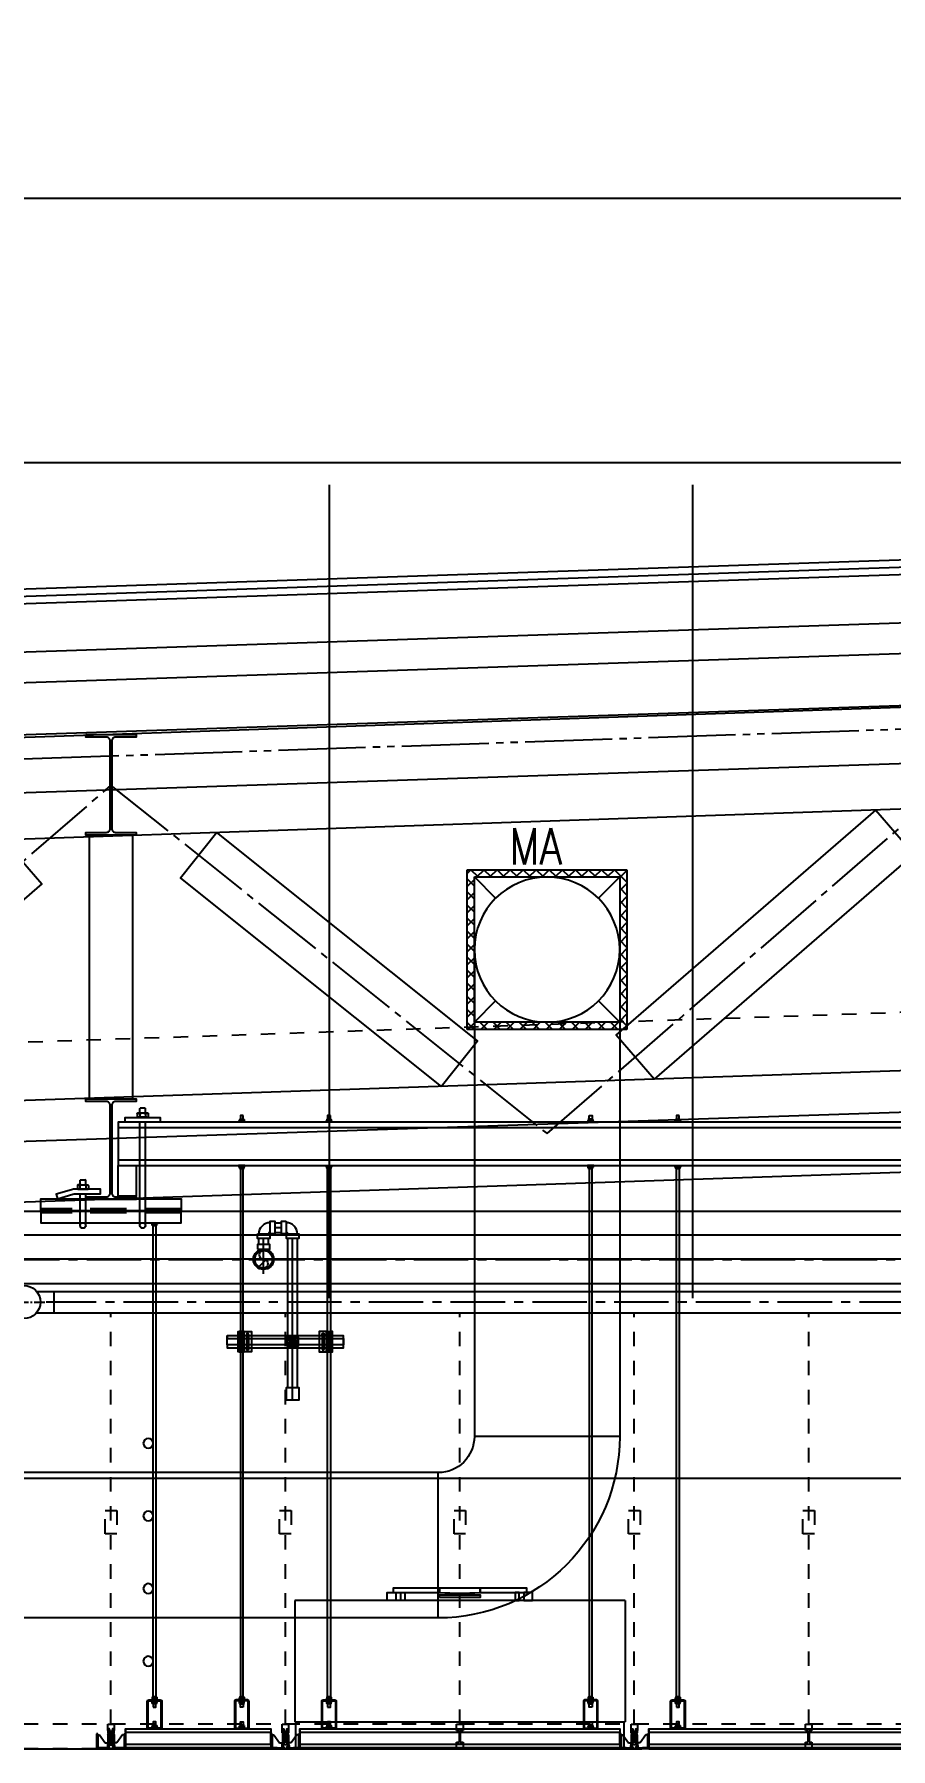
# Model space of a CAD drawing. Header units: millimetres. Extents: x -192235 to 515711, y 45168 to 947868.
# Drawn here: x 102736 to 105682, y 471200 to 477100 of the extents above; entities that cross this region are included whole.
import ezdxf
from ezdxf.enums import TextEntityAlignment as Align

# ---------------------------------------------------------------- set-up
doc = ezdxf.new("R2010")
doc.units = ezdxf.units.MM
doc.header["$LTSCALE"] = 1000
doc.header["$PDMODE"] = 1
for name, pattern in [('CENTER2', [1.125, 0.75, -0.125, 0.125, -0.125]), ('HIDDEN', [0.375, 0.25, -0.125]), ('HIDDEN2', [4.7625, 3.175, -1.5875]), ('TPH12-SEC-@20-1$0$CENTERK0', [0.65, 0.5, -0.05, 0.05, -0.05]), ('TPH12-SEC-@20-1$0$CENTERK5', [6.916, 6.667, -0.083, 0.083, -0.083]), ('TPH12-SEC-@20-1$0$DOTK1', [0.1, 0.05, -0.05]), ('TPH12-SEC-@20-1$0$PHANTOMK1', [1.415, 1, -0.083, 0.083, -0.083, 0.083, -0.083]), ('YCD-Xfa-Sec-24$0$HIDDEN', [0.375, 0.25, -0.125]), ('YCD-Xfa-Sec-24$0$HIDDEN2', [0.1875, 0.125, -0.0625])]:
    doc.linetypes.add(name, pattern=pattern)
for name, color, linetype in [('FS-LINE', 10, 'Continuous'), ('TPH12-SEC-@20-1$0$$FFU', 252, 'TPH12-SEC-@20-1$0$DOTK1'), ('TPH12-SEC-@20-1$0$H-SIN', 252, 'TPH12-SEC-@20-1$0$CENTERK5'), ('TPH12-SEC-@20-1$0$MEJI', 252, 'Continuous'), ('TPH12-SEC-@20-1$0$SIAGE1', 252, 'Continuous'), ('TPH12-SEC-@20-1$0$STEEL2', 252, 'Continuous'), ('TPH12-SEC-@20-1$0$STEEL3', 252, 'Continuous'), ('TPH12-SEC-@20-1$0$SUGATA3', 252, 'Continuous'), ('YCD-Xfa-Sec-24$0$A-C-Ceil-Hand_3-8', 2, 'Continuous'), ('YCD-Xfa-Sec-24$0$A-C-Ceiling Grid', 15, 'Continuous'), ('YCD-Xfa-Sec-24$0$A-hurdle', 10, 'Continuous'), ('YCD-Xfa-Sec-24$0$Ceil-Sup-150', 3, 'Continuous'), ('YCD-Xfa-Sec-24$0$Ceil-Sup-P1001', 3, 'Continuous'), ('YCD-Xfa-Sec-24$0$FFU', 145, 'Continuous'), ('YFM1P-短$0$14P5-CSH-3-402-B$0$SH-TEXT', 4, 'Continuous'), ('YFM1P-短$0$M-FOUN', 252, 'Continuous'), ('YFM1P-短$0$M-HVAC-CMDUCT', 150, 'Continuous')]:
    doc.layers.add(name, color=color, linetype=linetype)
doc.styles.add('YFM1P-短$0$14P5-CSH-3-402-B$0$AA-TXT', font='simplex.shx', dxfattribs={"width": 0.8, "bigfont": 'CHINA.shx'})

# ---------------------------------------------------------------- blocks, each defined once
blk = doc.blocks.new('TPH12-SEC-@20-1')
at = {"layer": 'DEFPOINTS'}
for p, q in [((100000, 474600), (145000, 476100)), ((100000, 474400), (145000, 475900)), ((103750, 475550), (103750, 472750)), ((105000, 475550), (105000, 472750)), ((100000, 473200), (145000, 474700))]:
    blk.add_line(p, q, dxfattribs=at)
at = {"layer": 'TPH12-SEC-@20-1$0$$FFU'}
for p, q in [((129650, 474550.3), (100343.2, 473550.1)), ((103000, 471285), (103000, 472700)), ((103600, 471285), (103600, 472700)), ((104200, 471285), (104200, 472700)), ((104800, 471285), (104800, 472700)), ((105400, 471285), (105400, 472700)), ((189650, 471285), (100350, 471285)), ((189650, 471200), (100350, 471200))]:
    blk.add_line(p, q, dxfattribs=at)
for points in [[(102980, 471940), (102980, 472020), (102980, 472020), (103020, 472020), (103020, 471940)], [(103580, 471940), (103580, 472020), (103580, 472020), (103620, 472020), (103620, 471940)], [(104180, 471940), (104180, 472020), (104180, 472020), (104220, 472020), (104220, 471940)], [(104780, 471940), (104780, 472020), (104780, 472020), (104820, 472020), (104820, 471940)], [(105380, 471940), (105380, 472020), (105380, 472020), (105420, 472020), (105420, 471940)], [(103011, 471203), (103032.5, 471203), (103032.5, 471200), (102967.5, 471200), (102967.5, 471203), (102989, 471203), (102989, 471222), (102998.5, 471222), (102998.5, 471263), (102989, 471263), (102989, 471285), (103011, 471285), (103011, 471263), (103001.5, 471263), (103001.5, 471222), (103011, 471222)], [(103611, 471203), (103632.5, 471203), (103632.5, 471200), (103567.5, 471200), (103567.5, 471203), (103589, 471203), (103589, 471222), (103598.5, 471222), (103598.5, 471263), (103589, 471263), (103589, 471285), (103611, 471285), (103611, 471263), (103601.5, 471263), (103601.5, 471222), (103611, 471222)], [(104211, 471203), (104232.5, 471203), (104232.5, 471200), (104167.5, 471200), (104167.5, 471203), (104189, 471203), (104189, 471222), (104198.5, 471222), (104198.5, 471263), (104189, 471263), (104189, 471285), (104211, 471285), (104211, 471263), (104201.5, 471263), (104201.5, 471222), (104211, 471222)], [(104811, 471203), (104832.5, 471203), (104832.5, 471200), (104767.5, 471200), (104767.5, 471203), (104789, 471203), (104789, 471222), (104798.5, 471222), (104798.5, 471263), (104789, 471263), (104789, 471285), (104811, 471285), (104811, 471263), (104801.5, 471263), (104801.5, 471222), (104811, 471222)], [(105411, 471203), (105432.5, 471203), (105432.5, 471200), (105367.5, 471200), (105367.5, 471203), (105389, 471203), (105389, 471222), (105398.5, 471222), (105398.5, 471263), (105389, 471263), (105389, 471285), (105411, 471285), (105411, 471263), (105401.5, 471263), (105401.5, 471222), (105411, 471222)]]:
    blk.add_lwpolyline(points, close=True, dxfattribs=at)
at = {"layer": 'TPH12-SEC-@20-1$0$H-SIN'}
blk.add_line((84160.9, 471200), (201769.6, 471200), dxfattribs=at)
at = {"layer": 'TPH12-SEC-@20-1$0$MEJI'}
for p, q in [((143050, 476535), (98300, 476535)), ((115750, 475625), (98300, 475625))]:
    blk.add_line(p, q, dxfattribs=at)
at = {"layer": 'TPH12-SEC-@20-1$0$SIAGE1'}
for p, q in [((145000, 476382.9), (99350, 474861.2)), ((145000, 476277.8), (99538.5, 474762.4))]:
    blk.add_line(p, q, dxfattribs=at)
at = {"layer": 'TPH12-SEC-@20-1$0$STEEL2'}
for points in [[(102913, 474690.4), (103087, 474690.4), (103087, 474681.4), (103016, 474681.4, 0.414214), (103003, 474668.4), (103003, 474366.4, 0.414214), (103016, 474353.4), (103087, 474353.4), (103087, 474344.4), (102913, 474344.4), (102913, 474353.4), (102984, 474353.4, 0.414214), (102997, 474366.4), (102997, 474668.4, 0.414214), (102984, 474681.4), (102913, 474681.4)], [(102913, 473436.4), (103087, 473436.4), (103087, 473427.4), (103016, 473427.4, 0.414214), (103003, 473414.4), (103003, 473112.4, 0.414214), (103016, 473099.4), (103087, 473099.4), (103087, 473090.4), (102913, 473090.4), (102913, 473099.4), (102984, 473099.4, 0.414214), (102997, 473112.4), (102997, 473414.4, 0.414214), (102984, 473427.4), (102913, 473427.4)]]:
    blk.add_lwpolyline(points, format="xyb", close=True, dxfattribs=at)
at = {"layer": 'TPH12-SEC-@20-1$0$STEEL3'}
for p, q in [((129650, 475600), (100350, 474600)), ((129650, 475249.8), (100350, 474249.8)), ((129650, 474350.2), (100350, 473350.2)), ((129650, 474000), (100350, 473000))]:
    blk.add_line(p, q, dxfattribs=at)
at = {"layer": 'TPH12-SEC-@20-1$0$STEEL3', "linetype": 'TPH12-SEC-@20-1$0$PHANTOMK1', "ltscale": 0.3}
for p, q in [((105997, 474717.7), (103003, 474615.5)), ((102997, 474615.3), (100350, 474525))]:
    blk.add_line(p, q, dxfattribs=at)
at = {"layer": 'TPH12-SEC-@20-1$0$STEEL3', "linetype": 'TPH12-SEC-@20-1$0$CENTERK0', "ltscale": 0.5}
for p, q in [((104500, 473316.7), (106000, 474617.7)), ((101500, 473214.4), (103000, 474515.3)), ((103000, 474515.3), (104500, 473316.7))]:
    blk.add_line(p, q, dxfattribs=at)
at = {"layer": 'TPH12-SEC-@20-1$0$STEEL3'}
for points in [[(104869, 473504.4), (104738, 473655.5), (105631, 474430), (105762, 474278.9)], [(101869, 473402), (101738, 473553.1), (102631, 474327.6), (102762, 474176.6)], [(102925, 473436.4), (103075, 473436.4), (103075, 474344.4), (102925, 474344.4)], [(104136.2, 473479.4), (104261.1, 473635.7), (103363.8, 474352.7), (103238.9, 474196.4)]]:
    blk.add_lwpolyline(points, close=True, dxfattribs=at)
at = {"layer": 'TPH12-SEC-@20-1$0$SUGATA3'}
for p, q in [((145000, 476600), (99350, 475078.3)), ((145000, 476575), (99350, 475053.3)), ((145000, 476550), (99350, 475028.3))]:
    blk.add_line(p, q, dxfattribs=at)
blk = doc.blocks.new('YFM1P-短')
at = {"layer": 'YFM1P-短$0$M-FOUN'}
h = blk.add_hatch(dxfattribs=at)
h.set_pattern_fill('ANSI37', color=256, scale=10)
h.paths.add_polyline_path([(185775, 474225), (185225, 474225), (185225, 473675), (185775, 473675)])
h.paths.add_polyline_path([(185750, 474200), (185250, 474200), (185250, 473700), (185750, 473700)], flags=16)
blk.add_line((190000, 473050), (100000, 473050), dxfattribs=at)
at = {"layer": 'YFM1P-短$0$M-FOUN', "color": 4}
for p, q in [((100000, 472885), (190000, 472885)), ((100000, 472130), (190000, 472130))]:
    blk.add_line(p, q, dxfattribs=at)
at = {"layer": 'YFM1P-短$0$M-HVAC-CMDUCT'}
for p, q in [((185775, 474225), (185225, 474225)), ((185225, 474225), (185225, 473675)), ((185750, 474200), (185250, 474200)), ((185250, 474200), (185250, 473700)), ((185250, 474200), (185323.2, 474126.8)), ((185750, 474200), (185676.8, 474126.8)), ((185750, 473700), (185750, 474200)), ((185775, 473675), (185775, 474225)), ((185250, 473950), (185250, 472275)), ((185750, 473950), (185750, 472275)), ((185323.2, 473773.2), (185250, 473700)), ((185676.8, 473773.2), (185750, 473700)), ((185225, 473675), (185775, 473675)), ((185250, 473700), (185750, 473700)), ((185250, 472275), (185750, 472275)), ((185875, 472150), (190590.8, 472150)), ((185875, 471650), (185875, 472150)), ((185875, 471650), (190590.8, 471650))]:
    blk.add_line(p, q, dxfattribs=at)
blk.add_circle((185500, 473950), 250, dxfattribs=at)
for radius in [625, 125]:
    blk.add_arc((185875, 472275), radius, 180, 270, dxfattribs=at)
at = {"layer": 'YFM1P-短$0$14P5-CSH-3-402-B$0$SH-TEXT', "color": 4, "style": 'YFM1P-短$0$14P5-CSH-3-402-B$0$AA-TXT', "text_generation_flag": 2, "width": 0.8}
blk.add_text('MA', height=125, dxfattribs=at).set_placement((185538.7, 474305.6, 0), align=Align.MIDDLE_CENTER)
blk = doc.blocks.new('YCD-Xfa-Sec-24$0$cg-1')
blk.add_lwpolyline([(0, 68), (0, 0), (1100, 0), (1100, 2.8), (0, 2.8), (0, 15.2), (1100, 15.2), (1100, 55.7), (0, 55.7), (0, 68), (1100, 68), (1100, 0)])
blk = doc.blocks.new('YCD-Xfa-Sec-24$0$Ceil-4T')
for p, q in [((0.45, 5.1), (0, 5.1)), ((0, 5.1), (0, 0)), ((2.2, 0.33), (0, 0.33)), ((0, 0.25), (2.2, 0.25)), ((2.2, 0), (0, 0)), ((0.45, 4.8), (0.45, 5.1)), ((0.45, 4.8), (0.45, 0.33)), ((0.45, 4.8), (1.05, 4.8)), ((0.6, 0.33), (2.2, 0.33)), ((1.05, 4.8), (3, 2.05)), ((3, 2.05), (3.95, 2.05)), ((3.95, 1.55), (3.75, 0.88)), ((3.75, 0.88), (3.95, 0.88)), ((3.75, 0.88), (3.75, 0.25)), ((3.95, 4.8), (3.95, 0.3)), ((3.95, 0.88), (3.95, 1.55)), ((3.95, 0.88), (3.95, 0.45)), ((4.3, 5.1), (4.25, 5.1)), ((5.75, 5.1), (5.7, 5.1)), ((6.05, 4.8), (6.05, 0.3)), ((7, 2.05), (6.05, 2.05)), ((6.05, 1.55), (6.25, 0.88)), ((6.05, 0.88), (6.05, 1.55)), ((6.25, 0.88), (6.05, 0.88)), ((6.05, 0.88), (6.05, 0.45)), ((6.25, 0.88), (6.25, 0.25)), ((8.95, 4.8), (7, 2.05)), ((7.8, 0.33), (10, 0.33)), ((10, 0.25), (7.8, 0.25)), ((10, 0), (7.8, 0)), ((9.55, 4.8), (8.95, 4.8)), ((9.55, 5.1), (10, 5.1)), ((9.55, 4.8), (9.55, 5.1)), ((9.55, 4.8), (9.55, 0.28)), ((10, 5.1), (10, 0))]:
    blk.add_line(p, q)
for points in [[(5.58, 0.1), (5.54, 0.1, -0.414214), (5.5, 0.14), (5.5, 0.58, -0.414214), (5.52, 0.6), (5.82, 0.6, 0.414214), (5.84, 0.62), (5.84, 1.2, 0.414214), (5.74, 1.3), (4.26, 1.3, 0.414214), (4.16, 1.2), (4.16, 0.62, 0.414214), (4.18, 0.6), (4.48, 0.6, -0.414214), (4.5, 0.58), (4.5, 0.14, -0.414214), (4.46, 0.1), (4.42, 0.1, 0.414214), (4.4, 0.08), (4.4, 0.04, -0.414214), (4.36, 0), (2.24, 0, -0.414214), (2.2, 0.04), (2.2, 0.25), (2.2, 0.28, -0.414214), (2.25, 0.33), (2.27, 0.33, -0.414214), (2.32, 0.28), (2.32, 0.27, 0.414214), (2.34, 0.25), (3.87, 0.25, 0.414214), (3.97, 0.35), (3.97, 1.48, -0.414214), (3.99, 1.5), (4.2, 1.5, 0.414214), (4.3, 1.6), (4.3, 5.4, 0.414214), (4.2, 5.5), (3.96, 5.5, -0.414214), (3.94, 5.52), (3.94, 6.76, -0.414214), (3.98, 6.8), (4.46, 6.8, -0.414214), (4.5, 6.76), (4.5, 6.42, -0.414214), (4.48, 6.4), (4.18, 6.4, 0.414214), (4.16, 6.38), (4.16, 5.8, 0.414214), (4.26, 5.7), (5.74, 5.7, 0.414214), (5.84, 5.8), (5.84, 6.38, 0.414214), (5.82, 6.4), (5.52, 6.4, -0.414214), (5.5, 6.42), (5.5, 6.76, -0.414214), (5.54, 6.8), (6.02, 6.8, -0.414214), (6.06, 6.76), (6.06, 5.52, -0.414214), (6.04, 5.5), (5.8, 5.5, 0.414214), (5.7, 5.4), (5.7, 1.6, 0.414214), (5.8, 1.5), (6.01, 1.5, -0.414214), (6.03, 1.48), (6.03, 0.35, 0.414214), (6.13, 0.25), (7.66, 0.25, 0.414214), (7.68, 0.27), (7.68, 0.28, -0.414214), (7.73, 0.33), (7.75, 0.33, -0.414214), (7.8, 0.28), (7.8, 0.25), (7.8, 0.04, -0.414214), (7.76, 0), (5.64, 0, -0.414214), (5.6, 0.04), (5.6, 0.08, 0.414214)], [(4.52, 5.5, 0.414214), (4.42, 5.4), (4.42, 5.2, 0.414214), (4.52, 5.1), (5.48, 5.1, 0.414214), (5.58, 5.2), (5.58, 5.4, 0.414214), (5.48, 5.5)], [(5.58, 3.24, -0.684718), (5.41, 3.17, 0.441058), (4.59, 3.17, -0.684718), (4.42, 3.24), (4.42, 4.38), (4.42, 4.8, -0.414214), (4.52, 4.9), (5.48, 4.9, -0.414214), (5.58, 4.8), (5.58, 4.38)], [(5, 1.5), (5.48, 1.5, 0.414214), (5.58, 1.6), (5.58, 2.36, 0.684718), (5.41, 2.43, -0.441058), (4.59, 2.43, 0.684718), (4.42, 2.36), (4.42, 1.6, 0.414214), (4.52, 1.5)]]:
    blk.add_lwpolyline(points, format="xyb", close=True)
blk.add_circle((5, 2.8), 0.375)
for centre, radius, start, end in [((3.75, 0.45), 0.2, 270, 0), ((4.25, 4.8), 0.3, 90, 180), ((5.75, 4.8), 0.3, 0, 90), ((6.25, 0.45), 0.2, 180, 270)]:
    blk.add_arc(centre, radius, start, end)
for p in [(2.2, 0), (2.2, 0), (2.2, 0), (2.2, 0), (2.2, 0), (2.2, 0), (2.2, 0), (2.2, 0), (2.2, 0), (2.2, 0), (2.2, 0), (2.2, 0), (2.2, 0), (2.2, 0), (2.2, 0), (2.2, 0), (2.2, 0), (3.95, 0.35), (3.97, 0.41), (4.16, 0.64), (4.54, 5.1), (4.56, 4.9), (4.58, 5.1), (5.84, 0.65), (5.85, 0.67), (6.03, 0.41), (6.05, 0.35), (7.8, 0)]:
    blk.add_point(p)
blk = doc.blocks.new('YCD-Xfa-Sec-24$0$FFU-120x120x55')
for p, q in [((-56.8, 50.8), (-56.8, 9)), ((56.8, 50.8), (-56.8, 50.8)), ((56.8, 50.8), (56.8, 9)), ((-56.8, 9), (56.8, 9)), ((-56.5, 0), (-56.5, 9)), ((56.5, 0), (56.5, 9)), ((-56.5, 0), (56.5, 0))]:
    blk.add_line(p, q)
for points in [[(-22.03, 50.8), (-25, 50.8), (-25, 53.5), (-22.03, 53.5), (-22.03, 51.04)], [(-19, 50.8), (-20.35, 50.8), (-20.35, 53.5), (-19, 53.5), (-19, 51.04)], [(19, 50.8), (20.35, 50.8), (20.35, 53.5), (19, 53.5), (19, 50.95)], [(22.03, 50.8), (25, 50.8), (25, 53.5), (22.03, 53.5), (22.03, 50.95)], [(-7, 51.8), (-7, 52.7), (7, 52.7), (7, 51.8)]]:
    blk.add_lwpolyline(points, close=True)
for points in [[(-7, 54.87, 0.414214), (-7.13, 55), (-23, 55), (-23, 53.5), (-7.13, 53.5, 0.414214), (-7, 53.63)], [(6.87, 53.49, 0.396463), (7, 53.63), (7, 54.87, 0.414214), (6.87, 55), (-6.87, 55, 0.414214), (-7, 54.87), (-7, 53.63, 0.396539), (-6.87, 53.49, 0.029282)], [(7.13, 53.5), (23, 53.5), (23, 55), (7.13, 55, 0.414214), (7, 54.87), (7, 53.63, 0.414214)]]:
    blk.add_lwpolyline(points, format="xyb", close=True)
blk = doc.blocks.new('YCD-Xfa-Sec-24$0$Cap-3')
for p, q in [((-8, 2.8), (-11, 2)), ((-11, 2), (-11, 0)), ((-11, 2), (11, 2)), ((-11, 0), (11, 0)), ((-8, 9.2), (-8, 2.8)), ((0, 10), (-6, 10)), ((-4, 9.2), (-4, 2.8)), ((6, 10), (0, 10)), ((4, 2.8), (4, 9.2)), ((8, 9.2), (8, 2.8)), ((8, 2.8), (11, 2)), ((11, 2), (11, 0))]:
    blk.add_line(p, q)
for centre, radius, start, end in [((-6, 7.1), 2.9, 46.39718, 133.60282), ((-6, 4.9), 2.9, 226.39718, 313.60282), ((0, -0.4), 10.4, 67.38014, 112.61986), ((0, 12.4), 10.4, 247.38014, 292.61986), ((6, 7.1), 2.9, 46.39718, 133.60282), ((6, 4.9), 2.9, 226.39718, 313.60282)]:
    blk.add_arc(centre, radius, start, end)
blk = doc.blocks.new('YCD-Xfa-Sec-24$0$Cap-4')
for p, q in [((1.76, 0), (-1.76, 0)), ((-1.9, -1.31), (-1.9, -0.18)), ((-1.9, -1.31), (-1.9, -0.18)), ((1.76, -1.49), (-1.76, -1.49)), ((1.76, -1.49), (-1.76, -1.49)), ((-1.39, -0.05), (-1.75, -0.05)), ((-1.39, -0.05), (-1.75, -0.05)), ((-1.39, -1.44), (-1.75, -1.44)), ((-1.39, -1.44), (-1.75, -1.44)), ((-1.02, -1.31), (-1.02, -0.18)), ((-1.02, -1.31), (-1.02, -0.18)), ((-0.95, -1.49), (-0.95, -3.09)), ((-0.95, -3.09), (-0.82, -3.22)), ((0.82, -3.22), (-0.82, -3.22)), ((0.53, -0.05), (-0.53, -0.05)), ((0.53, -0.05), (-0.53, -0.05)), ((0.53, -1.44), (-0.53, -1.44)), ((0.53, -1.44), (-0.53, -1.44)), ((0.82, -3.22), (0.95, -3.09)), ((0.95, -1.49), (0.95, -3.09)), ((1.02, -1.31), (1.02, -0.18)), ((1.02, -1.31), (1.02, -0.18)), ((1.39, -0.05), (1.75, -0.05)), ((1.39, -0.05), (1.75, -0.05)), ((1.39, -1.44), (1.75, -1.44)), ((1.39, -1.44), (1.75, -1.44)), ((1.9, -1.31), (1.9, -0.18)), ((1.9, -1.31), (1.9, -0.18))]:
    blk.add_line(p, q)
for centre, radius, start, end in [((-1.6, -0.27), 0.316, 120.56811, 163.207), ((-1.6, -0.27), 0.316, 120.56811, 163.207), ((-1.64, -0.33), 0.303, 111.89653, 149.5654), ((-1.64, -0.33), 0.303, 111.89653, 149.5654), ((-1.64, -1.16), 0.303, 210.4346, 248.10347), ((-1.64, -1.16), 0.303, 210.4346, 248.10347), ((-1.6, -1.22), 0.316, 196.793, 239.43189), ((-1.6, -1.22), 0.316, 196.793, 239.43189), ((-1.6, -1.26), 1.23, 61.78852, 80.11234), ((-1.6, -1.26), 1.23, 61.78852, 80.11234), ((-1.6, -0.23), 1.23, 279.88766, 298.21148), ((-1.6, -0.23), 1.23, 279.88766, 298.21148), ((-0.43, -1.46), 1.41, 94.15324, 114.87611), ((-0.43, -1.46), 1.41, 94.15324, 114.87611), ((-0.43, -0.03), 1.41, 245.12389, 265.84676), ((-0.43, -0.03), 1.41, 245.12389, 265.84676), ((0.43, -1.46), 1.41, 65.12389, 85.84676), ((0.43, -1.46), 1.41, 65.12389, 85.84676), ((0.43, -0.03), 1.41, 274.15324, 294.87611), ((0.43, -0.03), 1.41, 274.15324, 294.87611), ((1.6, -1.26), 1.23, 99.88766, 118.21148), ((1.6, -1.26), 1.23, 99.88766, 118.21148), ((1.6, -0.23), 1.23, 241.78852, 260.11234), ((1.6, -0.23), 1.23, 241.78852, 260.11234), ((1.64, -0.33), 0.303, 30.4346, 68.10347), ((1.64, -0.33), 0.303, 30.4346, 68.10347), ((1.64, -1.16), 0.303, 291.89653, 329.5654), ((1.64, -1.16), 0.303, 291.89653, 329.5654), ((1.6, -0.27), 0.316, 16.793, 59.43189), ((1.6, -0.27), 0.316, 16.793, 59.43189), ((1.6, -1.22), 0.316, 300.56811, 343.207), ((1.6, -1.22), 0.316, 300.56811, 343.207)]:
    blk.add_arc(centre, radius, start, end)
blk = doc.blocks.new('YCD-Xfa-Sec-24')
at = {"layer": 'YCD-Xfa-Sec-24$0$A-C-Ceil-Hand_3-8', "elevation": 0}
for points in [[(605045.2, 403378.6), (605054.8, 403378.6), (605054.8, 403366.6), (605045.2, 403366.6)], [(605354.8, 403378.6), (605345.2, 403378.6), (605345.2, 403366.6), (605354.8, 403366.6)], [(606245.2, 403378.6), (606254.8, 403378.6), (606254.8, 403366.6), (606245.2, 403366.6)], [(606545.2, 403378.6), (606554.8, 403378.6), (606554.8, 403366.6), (606545.2, 403366.6)], [(605045.2, 401378), (605054.8, 401378), (605054.8, 403196.6), (605045.2, 403196.6)], [(605354.8, 401378), (605345.2, 401378), (605345.2, 403196.6), (605354.8, 403196.6)], [(606245.2, 401378), (606254.8, 401378), (606254.8, 403196.6), (606245.2, 403196.6)], [(606554.8, 401378), (606545.2, 401378), (606545.2, 403196.6), (606554.8, 403196.6)], [(606845.2, 401378), (606854.8, 401378), (606854.8, 403000.1), (606845.2, 403000.1)], [(605054.8, 401343), (605045.2, 401343), (605045.2, 401355), (605054.8, 401355)], [(605345.2, 401343), (605354.8, 401343), (605354.8, 401355), (605345.2, 401355)], [(606254.8, 401343), (606245.2, 401343), (606245.2, 401355), (606254.8, 401355)], [(606545.2, 401343), (606554.8, 401343), (606554.8, 401355), (606545.2, 401355)], [(606854.8, 401343), (606845.2, 401343), (606845.2, 401355), (606854.8, 401355)], [(605054.8, 401281), (605045.2, 401281), (605045.2, 401293), (605054.8, 401293)], [(605345.2, 401281), (605354.8, 401281), (605354.8, 401293), (605345.2, 401293)], [(606254.8, 401281), (606245.2, 401281), (606245.2, 401293), (606254.8, 401293)], [(606545.2, 401281), (606554.8, 401281), (606554.8, 401293), (606545.2, 401293)], [(606854.8, 401281), (606845.2, 401281), (606845.2, 401293), (606854.8, 401293)]]:
    blk.add_lwpolyline(points, close=True, dxfattribs=at)
for points in [[(605025, 401363), (605025, 401273, 0.414214), (605030, 401268), (605070, 401268, 0.414214), (605075, 401273), (605075, 401363, 0.414214), (605070, 401368), (605030, 401368, 0.414214)], [(605028, 401363), (605028, 401273, 0.414214), (605030, 401271), (605070, 401271, 0.414214), (605072, 401273), (605072, 401363, 0.414214), (605070, 401365), (605030, 401365, 0.414214)], [(605375, 401363), (605375, 401273, -0.414214), (605370, 401268), (605330, 401268, -0.414214), (605325, 401273), (605325, 401363, -0.414214), (605330, 401368), (605370, 401368, -0.414214)], [(605372, 401363), (605372, 401273, -0.414214), (605370, 401271), (605330, 401271, -0.414214), (605328, 401273), (605328, 401363, -0.414214), (605330, 401365), (605370, 401365, -0.414214)], [(606225, 401363), (606225, 401273, 0.414214), (606230, 401268), (606270, 401268, 0.414214), (606275, 401273), (606275, 401363, 0.414214), (606270, 401368), (606230, 401368, 0.414214)], [(606228, 401363), (606228, 401273, 0.414214), (606230, 401271), (606270, 401271, 0.414214), (606272, 401273), (606272, 401363, 0.414214), (606270, 401365), (606230, 401365, 0.414214)], [(606575, 401363), (606575, 401273, -0.414214), (606570, 401268), (606530, 401268, -0.414214), (606525, 401273), (606525, 401363, -0.414214), (606530, 401368), (606570, 401368, -0.414214)], [(606572, 401363), (606572, 401273, -0.414214), (606570, 401271), (606530, 401271, -0.414214), (606528, 401273), (606528, 401363, -0.414214), (606530, 401365), (606570, 401365, -0.414214)], [(606825, 401363), (606825, 401273, 0.414214), (606830, 401268), (606870, 401268, 0.414214), (606875, 401273), (606875, 401363, 0.414214), (606870, 401368), (606830, 401368, 0.414214)], [(606828, 401363), (606828, 401273, 0.414214), (606830, 401271), (606870, 401271, 0.414214), (606872, 401273), (606872, 401363, 0.414214), (606870, 401365), (606830, 401365, 0.414214)]]:
    blk.add_lwpolyline(points, format="xyb", close=True, dxfattribs=at)
at = {"layer": 'YCD-Xfa-Sec-24$0$A-C-Ceiling Grid', "elevation": 0}
blk.add_lwpolyline([(606950, 401268), (606950, 401200), (606450, 401200), (606450, 401202.8), (606950, 401202.8), (606950, 401215.2), (606450, 401215.2), (606450, 401255.7), (606950, 401255.7), (606950, 401268), (606450, 401268), (606450, 401200)], dxfattribs=at)
blk.add_lwpolyline([(606950, 401268), (606950, 401200), (606450, 401200), (606450, 401202.8), (606950, 401202.8), (606950, 401215.2), (606450, 401215.2), (606450, 401255.7), (606950, 401255.7), (606950, 401268), (606450, 401268), (606450, 401200)], dxfattribs=at)
at = {"layer": 'YCD-Xfa-Sec-24$0$A-hurdle'}
for centre in [(606871.8, 402251, 0), (606871.8, 402001, 0), (606871.8, 401751, 0), (606871.8, 401501, 0)]:
    blk.add_circle(centre, 17, dxfattribs=at)
at = {"layer": 'YCD-Xfa-Sec-24$0$Ceil-Sup-150'}
for p, q in [((606881.4, 403000.6), (606881.4, 403356.6)), ((606900.5, 403000.6), (606900.5, 403356.6)), ((607087, 403000.6), (607087, 403109.6)), ((607106, 403000.6), (607106, 403109.6))]:
    blk.add_line(p, q, dxfattribs=at)
for points in [[(604025, 403356.6), (606975, 403356.6), (606975, 403206.6), (604025, 403206.6)], [(604025, 403336.6), (606975, 403336.6), (606975, 403226.6), (604025, 403226.6)], [(606831, 403356.6), (606951, 403356.6), (606951, 403372.6), (606831, 403372.6)], [(606975, 403206.6), (606913, 403206.6), (606913, 403101.7), (606975, 403101.7)]]:
    blk.add_lwpolyline(points, close=True, dxfattribs=at)
blk.add_lwpolyline([(607122.6, 403125.6, -0.072199), (607135.7, 403123.7), (607188.6, 403108), (607184, 403092.7), (607131.2, 403108.3, 0.072199), (607122.6, 403109.6), (607036.5, 403109.6), (607036.5, 403125.6)], format="xyb", close=True, dxfattribs=at)
at = {"layer": 'YCD-Xfa-Sec-24$0$Ceil-Sup-150', "linetype": 'YCD-Xfa-Sec-24$0$HIDDEN', "ltscale": 0.01}
for centre in [(606891, 403000.6), (607096.5, 403000.6)]:
    blk.add_arc(centre, 9.53, 0, 180, dxfattribs=at)
at = {"layer": 'YCD-Xfa-Sec-24$0$Ceil-Sup-150'}
for centre in [(606891, 403000.6), (607096.5, 403000.6)]:
    blk.add_arc(centre, 9.53, 180, 0, dxfattribs=at)
at = {"layer": 'YCD-Xfa-Sec-24$0$Ceil-Sup-P1001', "linetype": 'YCD-Xfa-Sec-24$0$HIDDEN2'}
for p, q in [((606758.6, 403058.5), (607241.4, 403058.5)), ((606758.6, 403044.2), (607241.4, 403044.2))]:
    blk.add_line(p, q, dxfattribs=at)
at = {"layer": 'YCD-Xfa-Sec-24$0$Ceil-Sup-P1001'}
for points in [[(606758.6, 403051.4), (607241.4, 403051.4), (607241.4, 403092.7), (606758.6, 403092.7)], [(606758.6, 403051.4), (607241.4, 403051.4), (607241.4, 403010.1), (606758.6, 403010.1)]]:
    blk.add_lwpolyline(points, close=True, dxfattribs=at)
at = {"layer": 'YCD-Xfa-Sec-24$0$A-C-Ceil-Hand_3-8'}
for p in [(605050, 403356.6), (606250, 403356.6), (606550, 403356.6), (605050, 401368, 0), (606250, 401368, 0), (606850, 401368, 0), (605050, 401271, 0), (606250, 401271, 0), (606850, 401271, 0)]:
    blk.add_blockref('YCD-Xfa-Sec-24$0$Cap-3', p, dxfattribs=at)
at = {"layer": 'YCD-Xfa-Sec-24$0$A-C-Ceil-Hand_3-8', "xscale": -1}
for p in [(605350, 403356.6), (605350, 401368, 0), (606550, 401368, 0), (605350, 401271, 0), (606550, 401271, 0)]:
    blk.add_blockref('YCD-Xfa-Sec-24$0$Cap-3', p, dxfattribs=at)
at = {"layer": 'YCD-Xfa-Sec-24$0$A-C-Ceil-Hand_3-8', "rotation": 180}
for p in [(605050, 403206.6), (606250, 403206.6), (606850, 403010.1), (605050, 401365, 0), (606250, 401365, 0), (606850, 401365, 0)]:
    blk.add_blockref('YCD-Xfa-Sec-24$0$Cap-3', p, dxfattribs=at)
at = {"layer": 'YCD-Xfa-Sec-24$0$A-C-Ceil-Hand_3-8', "xscale": -1, "rotation": 180}
for p in [(605350, 403206.6), (606550, 403206.6, 0), (605350, 401365, 0), (606550, 401365, 0)]:
    blk.add_blockref('YCD-Xfa-Sec-24$0$Cap-3', p, dxfattribs=at)
at = {"layer": 'YCD-Xfa-Sec-24$0$A-C-Ceiling Grid', "xscale": -1}
for p in [(605150, 401200, 0), (606350, 401200, 0)]:
    blk.add_blockref('YCD-Xfa-Sec-24$0$cg-1', p, dxfattribs=at)
at = {"layer": 'YCD-Xfa-Sec-24$0$A-C-Ceiling Grid', "yscale": 10, "zscale": 10}
for p, xscale in [((605250, 401200, 0), -10), ((606450, 401200, 0), -10), ((606950, 401200, 0), 10)]:
    blk.add_blockref('YCD-Xfa-Sec-24$0$Ceil-4T', p, dxfattribs=dict(at, xscale=xscale))
at = {"layer": 'YCD-Xfa-Sec-24$0$Ceil-Sup-150', "yscale": 10, "zscale": 10, "rotation": 180}
for p, xscale in [((606891, 403372.6), 10), ((607096.5, 403125.6), -10)]:
    blk.add_blockref('YCD-Xfa-Sec-24$0$Cap-4', p, dxfattribs=dict(at, xscale=xscale))
at = {"layer": 'YCD-Xfa-Sec-24$0$FFU', "xscale": -10, "yscale": 10, "zscale": 10}
blk.add_blockref('YCD-Xfa-Sec-24$0$FFU-120x120x55', (605799.6, 401202.5, 0), dxfattribs=at)
blk = doc.blocks.new('FS-90-25A')
at = {"layer": 'FS-LINE'}
for points in [[(2.15, -1.6), (-2.15, -1.6), (-2.15, 0), (2.15, 0)], [(-2.21, -1.66), (-2.21, -5.96), (-3.81, -5.96), (-3.81, -1.66)]]:
    blk.add_lwpolyline(points, close=True, dxfattribs=at)
for radius in [0.54, 3.88]:
    blk.add_arc((-2.21, -1.6), radius, 270, 0, dxfattribs=at)
blk = doc.blocks.new('L30-SP-TD-50x25-rd48.41375')
at = {"layer": 'FS-LINE'}
h = blk.add_hatch(dxfattribs=at)
h.set_pattern_fill('ANSI31', color=1, scale=1.5, style=0)
h.set_pattern_definition([(45, (-11264.6674, 12496.2735), (-3.367596, 3.367596), [])])
edge = h.paths.add_edge_path()
edge.add_arc((-7687.5, 18898.41), 3.02, 90, 270)
edge.add_arc((-7687.5, 18896.91), 1.51, 270, 450)
edge.add_arc((-7687.5, 18899.92), 1.51, 90, 270, ccw=False)
for p, q in [((-7683.69, 18911.02), (-7681.31, 18911.02)), ((-7689.17, 18903.54), (-7689.17, 18905.54)), ((-7685.83, 18903.54), (-7685.83, 18905.54)), ((-7683.69, 18907.68), (-7681.31, 18907.68)), ((-7679.17, 18854.25), (-7679.17, 18905.54)), ((-7675.83, 18854.25), (-7675.83, 18905.54)), ((-7689.17, 18901.94), (-7689.47, 18901.3)), ((-7685.83, 18901.94), (-7685.53, 18901.3)), ((-7695, 18873.56), (-7695, 18866.56)), ((-7678.35, 18869.5), (-7678.35, 18870.63)), ((-7677.9, 18870.81), (-7678.3, 18870.81)), ((-7678.3, 18870.44), (-7677.9, 18870.44)), ((-7678.3, 18869.69), (-7677.9, 18869.69)), ((-7677.9, 18869.31), (-7678.3, 18869.31)), ((-7677.9, 18870.81), (-7677.85, 18870.91)), ((-7677.9, 18869.31), (-7677.85, 18869.21)), ((-7677.85, 18869.21), (-7677.85, 18870.91)), ((-7677.85, 18870.91), (-7677.75, 18870.91)), ((-7677.75, 18869.21), (-7677.85, 18869.21)), ((-7677.75, 18870.91), (-7677.75, 18869.21)), ((-7677.25, 18869.21), (-7677.25, 18870.91)), ((-7677.25, 18870.91), (-7677.15, 18870.91)), ((-7677.15, 18869.21), (-7677.25, 18869.21)), ((-7677.15, 18870.91), (-7677.15, 18869.21)), ((-7677.1, 18870.81), (-7677.15, 18870.91)), ((-7677.1, 18869.31), (-7677.15, 18869.21)), ((-7677.1, 18870.81), (-7676.7, 18870.81)), ((-7676.7, 18870.44), (-7677.1, 18870.44)), ((-7676.7, 18869.69), (-7677.1, 18869.69)), ((-7677.1, 18869.31), (-7676.7, 18869.31)), ((-7676.65, 18870.63), (-7676.65, 18869.5)), ((-7665, 18873.56), (-7665, 18866.56))]:
    blk.add_line(p, q, dxfattribs=at)
at = {"layer": 'FS-LINE', "color": 1, "linetype": 'CENTER2', "ltscale": 0.01}
blk.add_line((-7687.5, 18903.43), (-7687.5, 18905.54), dxfattribs=at)
at = {"layer": 'FS-LINE', "color": 1, "linetype": 'CENTER2', "ltscale": 0.1}
for p, q in [((-7683.69, 18909.35), (-7681.31, 18909.35)), ((-7677.5, 18850), (-7677.5, 18905.54))]:
    blk.add_line(p, q, dxfattribs=at)
at = {"layer": 'FS-LINE', "color": 1, "linetype": 'CENTER2', "ltscale": 0.05}
for p, q in [((-7692.52, 18898.41), (-7682.48, 18898.41)), ((-7687.5, 18893.4), (-7687.5, 18903.43))]:
    blk.add_line(p, q, dxfattribs=at)
at = {"layer": 'FS-LINE'}
for points in [[(-7687.5, 18901.43, 1), (-7687.5, 18898.41, -1), (-7687.5, 18895.4, -1)], [(-7692.7, 18872.46), (-7692.7, 18867.66, -1), (-7693.3, 18867.66), (-7693.3, 18872.46, -1)], [(-7667.3, 18872.46), (-7667.3, 18867.66, 1), (-7666.7, 18867.66), (-7666.7, 18872.46, 1)]]:
    blk.add_lwpolyline(points, format="xyb", close=True, dxfattribs=at)
for points in [[(-7689.65, 18901.94), (-7685.35, 18901.94), (-7685.35, 18903.54), (-7689.65, 18903.54)], [(-7677.75, 18871.61), (-7679.42, 18871.61), (-7679.42, 18868.51), (-7677.75, 18868.51)], [(-7677.75, 18871.61), (-7677.5, 18871.61), (-7677.5, 18868.51), (-7677.75, 18868.51)], [(-7677.5, 18871.61), (-7677.25, 18871.61), (-7677.25, 18868.51), (-7677.5, 18868.51)], [(-7677.25, 18871.61), (-7675.58, 18871.61), (-7675.58, 18868.51), (-7677.25, 18868.51)], [(-7679.65, 18850), (-7679.65, 18854.25), (-7675.35, 18854.25), (-7675.35, 18850)]]:
    blk.add_lwpolyline(points, close=True, dxfattribs=at)
for points in [[(-7700, 18868.95), (-7700, 18868), (-7660, 18868), (-7660, 18872.13), (-7700, 18872.13), (-7700, 18871.18), (-7660, 18871.18), (-7660, 18868.95), (-7700, 18868.95), (-7700, 18872.13)], [(-7694.15, 18873.56), (-7695.95, 18873.56), (-7695.95, 18866.56), (-7694.15, 18866.56), (-7694.15, 18873.56), (-7691.65, 18873.56), (-7691.65, 18866.56), (-7696.25, 18866.56), (-7696.25, 18873.56), (-7695.95, 18873.56)], [(-7678.35, 18870.46), (-7679.25, 18870.46), (-7679.35, 18870.36), (-7679.35, 18869.77), (-7679.25, 18869.67), (-7678.35, 18869.67)], [(-7665.85, 18873.56), (-7664.05, 18873.56), (-7664.05, 18866.56), (-7665.85, 18866.56), (-7665.85, 18873.56), (-7668.35, 18873.56), (-7668.35, 18866.56), (-7663.75, 18866.56), (-7663.75, 18873.56), (-7664.05, 18873.56)]]:
    blk.add_lwpolyline(points, dxfattribs=at)
for points in [[(-7692.65, 18872.13), (-7692.65, 18872.64, 1), (-7693.35, 18872.64), (-7693.35, 18872.13)], [(-7667.35, 18872.13), (-7667.35, 18872.64, -1), (-7666.65, 18872.64), (-7666.65, 18872.13)], [(-7692.65, 18868), (-7692.65, 18867.49, -1), (-7693.35, 18867.49), (-7693.35, 18868)], [(-7667.35, 18868), (-7667.35, 18867.49, 1), (-7666.65, 18867.49), (-7666.65, 18868)]]:
    blk.add_lwpolyline(points, format="xyb", dxfattribs=at)
at = {"layer": 'FS-LINE', "linetype": 'HIDDEN', "ltscale": 0.01}
for points in [[(-7679.17, 18871.61), (-7679.42, 18871.61), (-7679.42, 18868.51), (-7679.17, 18868.51)], [(-7675.83, 18871.61), (-7675.58, 18871.61), (-7675.58, 18868.51), (-7675.83, 18868.51)]]:
    blk.add_lwpolyline(points, close=True, dxfattribs=at)
at = {"layer": 'FS-LINE'}
for radius in [3.5, 3.02]:
    blk.add_circle((-7687.5, 18898.41), radius, dxfattribs=at)
at = {"layer": 'FS-LINE', "linetype": 'HIDDEN2', "ltscale": 0.01}
for centre in [(-7693, 18872.46), (-7667, 18872.46), (-7693, 18867.66), (-7667, 18867.66)]:
    blk.add_circle(centre, 0.3, dxfattribs=at)
at = {"layer": 'FS-LINE'}
for centre, radius, start, end in [((-7677.97, 18870.63), 0.377, 150.13717, 209.86283), ((-7676.92, 18870.06), 1.43, 164.81071, 195.18929), ((-7677.97, 18869.5), 0.377, 150.13717, 209.86283), ((-7678.23, 18870.63), 0.377, 330.13717, 29.86283), ((-7679.28, 18870.06), 1.43, 344.81071, 15.18929), ((-7678.23, 18869.5), 0.377, 330.13717, 29.86283), ((-7676.77, 18870.63), 0.377, 150.13717, 209.86283), ((-7675.72, 18870.06), 1.43, 164.81071, 195.18929), ((-7676.77, 18869.5), 0.377, 150.13717, 209.86283), ((-7677.03, 18870.63), 0.377, 330.13717, 29.86283), ((-7678.08, 18870.06), 1.43, 344.81071, 15.18929), ((-7677.03, 18869.5), 0.377, 330.13717, 29.86283)]:
    blk.add_arc(centre, radius, start, end, dxfattribs=at)
for p, rotation in [((-7687.5, 18905.54), 180), ((-7681.31, 18909.35), 90)]:
    blk.add_blockref('FS-90-25A', p, dxfattribs=dict(at, rotation=rotation))
blk = doc.blocks.new('SP-L30-25')
at = {"layer": 'FS-LINE'}
for p, q in [((102250, 472968.3), (130297.6, 472968.3)), ((130297.6, 472800), (102250, 472800))]:
    blk.add_line(p, q, dxfattribs=at)
at = {"layer": 'FS-LINE', "color": 1, "linetype": 'CENTER2', "ltscale": 0.25}
blk.add_line((102354.1, 472884.1), (130297.6, 472884.1), dxfattribs=at)
at = {"layer": 'FS-LINE', "xscale": 10, "yscale": 10, "zscale": 10}
blk.add_blockref('L30-SP-TD-50x25-rd48.41375', (180400, 283900), dxfattribs=at)
blk = doc.blocks.new('HP-L30-25')
at = {"layer": 'FS-LINE'}
for p, q in [((102744, 472773.7, 0), (115677.6, 472773.7, 0)), ((102804.8, 472700.6), (102804.8, 472773.7)), ((102744, 472700.6, 0), (115590, 472700.6, 0))]:
    blk.add_line(p, q, dxfattribs=at)
at = {"layer": 'FS-LINE', "color": 1, "linetype": 'CENTER2', "ltscale": 0.05}
blk.add_line((102622.8, 472737.2), (102777.2, 472737.2), dxfattribs=at)
at = {"layer": 'FS-LINE', "color": 1, "linetype": 'CENTER2', "ltscale": 0.25}
blk.add_line((115605.7, 472737.2, 0), (102777.2, 472737.2, 0), dxfattribs=at)
at = {"layer": 'FS-LINE'}
blk.add_circle((102700, 472737.2), 57.2, dxfattribs=at)

msp = doc.modelspace()

# ---------------------------------------------------------------- hatches: boundary and pattern name
at = {"true_color": 0xffffff}
h = msp.add_hatch(dxfattribs=at)
h.set_pattern_fill('ANSI31', scale=0.1)
edge = h.paths.add_edge_path()
edge.add_line((100000, 482700), (189649.99998, 482700))
edge.add_line((100000, 483000), (189649.99998, 483000))
edge.add_line((118433.49298, 471281.03175), (116868.88374, 471281.03175))
h.paths.add_polyline_path([(106717.73794, 482746.34146), (106937.07128, 482746.34146), (106937.07128, 482956.34146), (106717.73794, 482956.34146)], flags=25)
h.paths.add_polyline_path([(116851.27788, 482746.34146), (117070.61122, 482746.34146), (117070.61122, 482956.34146), (116851.27788, 482956.34146)], flags=25)
h.paths.add_polyline_path([(126310.22085, 482746.34146), (126529.55419, 482746.34146), (126529.55419, 482956.34146), (126310.22085, 482956.34146)], flags=25)
h.paths.add_polyline_path([(137161.91916, 482746.34146), (137381.2525, 482746.34146), (137381.2525, 482956.34146), (137161.91916, 482956.34146)], flags=25)
h.paths.add_polyline_path([(147414.49447, 482746.34146), (147633.82781, 482746.34146), (147633.82781, 482956.34146), (147414.49447, 482956.34146)], flags=25)
h.paths.add_polyline_path([(157005.85385, 482746.34146), (157225.18718, 482746.34146), (157225.18718, 482956.34146), (157005.85385, 482956.34146)], flags=25)
h.paths.add_polyline_path([(181423.90981, 482746.34146), (181643.24315, 482746.34146), (181643.24315, 482956.34146), (181423.90981, 482956.34146)], flags=25)
h.paths.add_polyline_path([(168993.12099, 482746.34146), (169212.45433, 482746.34146), (169212.45433, 482956.34146), (168993.12099, 482956.34146)], flags=25)

# ---------------------------------------------------------------- next in the draw order: block references
msp.add_blockref('TPH12-SEC-@20-1', (0, 0))

# ---------------------------------------------------------------- next in the draw order: block references
at = {"xscale": -1}
for name, p in [('YFM1P-短', (290000, 0)), ('YCD-Xfa-Sec-24', (710000, 70000))]:
    msp.add_blockref(name, p, dxfattribs=at)
at = {"layer": 'FS-LINE'}
for name in ['SP-L30-25', 'HP-L30-25']:
    msp.add_blockref(name, (0, 0), dxfattribs=at)

doc.saveas('drawing.dxf')
